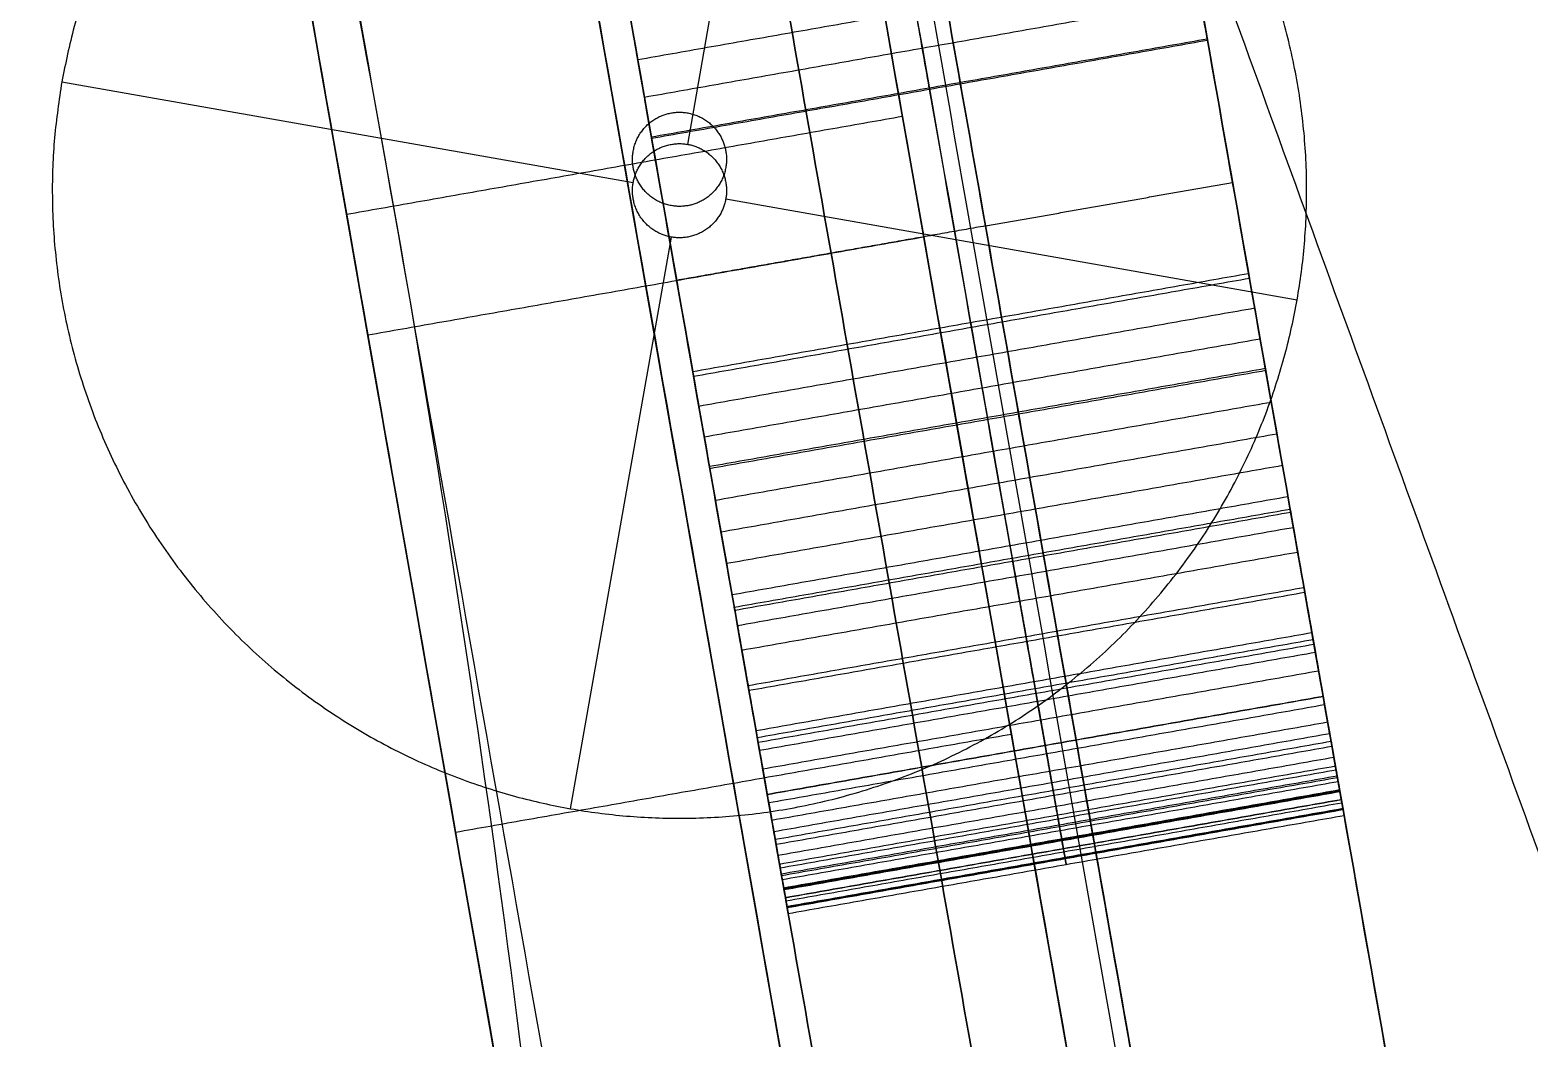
# Model space of a CAD drawing. Header units: millimetres. Extents: x -610 to 610, y -610 to 610.
# Drawn here: x 525.83 to 573.63, y 68.37 to 100.49 of the extents above; entities that cross this region are included whole.
import ezdxf

# ---------------------------------------------------------------- set-up
doc = ezdxf.new("R2010")
doc.units = ezdxf.units.MM
doc.layers.add('base', color=7, linetype='Continuous', true_color=0xffecbc)

msp = doc.modelspace()

# ---------------------------------------------------------------- linework, layer by layer
at = {"layer": 'base'}
for p, q in [((542.103, 220.84, 106.313), (586.256, -29.567, 106.313)), ((527.016, 202.745, 106.313), (565.89, -17.723, 106.313)), ((546.804, 96.848, -13.034), (550.016, 115.066, -13.034)), ((546.804, 96.848, -31.034), (550.016, 115.066, -31.034)), ((526.847, 98.843, -13.034), (545.066, 95.631, -13.034)), ((526.847, 98.843, -31.034), (545.066, 95.631, -31.034)), ((556.034, 95.761, 200.827), (556.034, 95.761, 185.627)), ((556.034, 95.761, 26.998), (556.034, 95.761, 11.798)), ((564.18, 95.636, 11.798), (564.18, 95.636, 125.45)), ((564.18, 95.636, 176.879), (564.18, 95.636, 200.827)), ((548.02, 95.11, -13.034), (566.239, 91.897, -13.034)), ((548.02, 95.11, -31.034), (566.239, 91.897, -31.034)), ((543.07, 75.674, -13.034), (546.283, 93.893, -13.034)), ((543.07, 75.674, -31.034), (546.283, 93.893, -31.034)), ((546.453, 92.511, 26.998), (546.453, 92.511, 125.45)), ((546.453, 92.511, 176.879), (546.453, 92.511, 185.627)), ((554.746, 91.55, 244.966), (554.746, 91.55, 200.827)), ((554.746, 91.55, 41.798), (554.746, 91.55, 0.966)), ((537.019, 88.425, 244.966), (537.019, 88.425, 200.827)), ((537.019, 88.425, 41.798), (537.019, 88.425, 0.966))]:
    msp.add_line(p, q, dxfattribs=at)
at = {"layer": 'base', "extrusion": (0, 0, -1)}
for centre, radius in [((0, 0, 3.534), 610), ((0, 0, 4.534), 610), ((0, 0, -2.476), 607.51), ((0, 0, 10.545), 607.51), ((0, 0, -4.966), 601.5), ((0, 0, 13.034), 601.5)]:
    msp.add_circle(centre, radius, dxfattribs=at)
at = {"layer": 'base'}
for centre, radius in [((0, 0, 249.466), 610), ((0, 0, 250.466), 610), ((0, 0, 243.455), 607.51), ((0, 0, 256.476), 607.51), ((0, 0, 240.966), 601.5), ((0, 0, 258.966), 601.5)]:
    msp.add_circle(centre, radius, dxfattribs=at)
for points, weights, degree, knots in [([(-495.198, -356.201, -4.034), (-851.399, 138.996, -4.034), (-356.201, 495.198, -4.034), (138.996, 851.399, -4.034), (495.198, 356.201, -4.034), (851.399, -138.996, -4.034), (356.201, -495.198, -4.034), (-138.996, -851.399, -4.034), (-495.198, -356.201, -4.034)], [1, 0.707106781187, 1, 0.707106781187, 1, 0.707106781187, 1, 0.707106781187, 1], 2, [0, 0, 0, 958.185759, 958.185759, 1916.371519, 1916.371519, 2874.557278, 2874.557278, 3832.743037, 3832.743037, 3832.743037]), ([(-610, 0, 249.966), (-610, -610, 249.966), (0, -610, 249.966), (610, -610, 249.966), (610, 0, 249.966), (610, 610, 249.966), (0, 610, 249.966), (-610, 610, 249.966), (-610, 0, 249.966)], [1, 0.707106781187, 1, 0.707106781187, 1, 0.707106781187, 1, 0.707106781187, 1], 2, [0, 0, 0, 958.185759, 958.185759, 1916.371519, 1916.371519, 2874.557278, 2874.557278, 3832.743037, 3832.743037, 3832.743037]), ([(32.649, -544.756, 240.966), (-510.363, -577.301, 240.966), (-544.649, -34.396, 240.966), (-578.935, 508.509, 240.966), (-36.142, 544.535, 240.966), (506.65, 580.562, 240.966), (544.417, 37.888, 240.966), (582.184, -504.785, 240.966), (39.634, -544.292, 240.966)], [1, 0.708239625255, 1, 0.708239625255, 1, 0.708239625255, 1, 0.708239625255, 1], 2, [654.018286, 654.018286, 654.018286, 1509.504571, 1509.504571, 2364.990855, 2364.990855, 3220.47714, 3220.47714, 4075.963425, 4075.963425, 4075.963425]), ([(32.649, -544.756, 244.966), (-510.363, -577.301, 244.966), (-544.649, -34.396, 244.966), (-578.935, 508.509, 244.966), (-36.142, 544.535, 244.966), (506.65, 580.562, 244.966), (544.417, 37.888, 244.966), (582.184, -504.785, 244.966), (39.634, -544.292, 244.966)], [1, 0.708239625255, 1, 0.708239625255, 1, 0.708239625255, 1, 0.708239625255, 1], 2, [654.018286, 654.018286, 654.018286, 1509.504571, 1509.504571, 2364.990855, 2364.990855, 3220.47714, 3220.47714, 4075.963425, 4075.963425, 4075.963425]), ([(32.649, -544.756, 242.966), (-510.363, -577.301, 242.966), (-544.649, -34.396, 242.966), (-578.935, 508.509, 242.966), (-36.142, 544.535, 242.966), (506.65, 580.562, 242.966), (544.417, 37.888, 242.966), (582.184, -504.785, 242.966), (39.634, -544.292, 242.966)], [1, 0.708239625255, 1, 0.708239625255, 1, 0.708239625255, 1, 0.708239625255, 1], 2, [654.018286, 654.018286, 654.018286, 1509.504571, 1509.504571, 2364.990855, 2364.990855, 3220.47714, 3220.47714, 4075.963425, 4075.963425, 4075.963425]), ([(526.847, 98.843, -13.034), (530.32, 118.539, -13.034), (550.016, 115.066, -13.034), (569.712, 111.594, -13.034), (566.239, 91.897, -13.034), (562.766, 72.201, -13.034), (543.07, 75.674, -13.034), (523.374, 79.147, -13.034), (526.847, 98.843, -13.034)], [1, 0.707106781187, 1, 0.707106781187, 1, 0.707106781187, 1, 0.707106781187, 1], 2, [0, 0, 0, 31.415927, 31.415927, 62.831853, 62.831853, 94.24778, 94.24778, 125.663706, 125.663706, 125.663706]), ([(526.847, 98.843, -31.034), (530.32, 118.539, -31.034), (550.016, 115.066, -31.034), (569.712, 111.594, -31.034), (566.239, 91.897, -31.034), (562.766, 72.201, -31.034), (543.07, 75.674, -31.034), (523.374, 79.147, -31.034), (526.847, 98.843, -31.034)], [1, 0.707106781187, 1, 0.707106781187, 1, 0.707106781187, 1, 0.707106781187, 1], 2, [0, 0, 0, 31.415927, 31.415927, 62.831853, 62.831853, 94.24778, 94.24778, 125.663706, 125.663706, 125.663706]), ([(526.847, 98.843, -22.034), (530.32, 118.539, -22.034), (550.016, 115.066, -22.034), (569.712, 111.594, -22.034), (566.239, 91.897, -22.034), (562.766, 72.201, -22.034), (543.07, 75.674, -22.034), (523.374, 79.147, -22.034), (526.847, 98.843, -22.034)], [1, 0.707106781187, 1, 0.707106781187, 1, 0.707106781187, 1, 0.707106781187, 1], 2, [0, 0, 0, 31.415927, 31.415927, 62.831853, 62.831853, 94.24778, 94.24778, 125.663706, 125.663706, 125.663706]), ([(546.283, 97.848, -13.034), (544.806, 97.587, -13.034), (545.066, 96.11, -13.034), (545.327, 94.633, -13.034), (546.804, 94.893, -13.034), (548.281, 95.154, -13.034), (548.02, 96.631, -13.034), (547.76, 98.108, -13.034), (546.283, 97.848, -13.034)], [1, 0.707106781187, 1, 0.707106781187, 1, 0.707106781187, 1, 0.707106781187, 1], 2, [3992.964263, 3992.964263, 3992.964263, 3995.320457, 3995.320457, 3997.676652, 3997.676652, 4000.032846, 4000.032846, 4002.389041, 4002.389041, 4002.389041]), ([(546.283, 97.848, 0.966), (544.806, 97.587, 0.966), (545.066, 96.11, 0.966), (545.327, 94.633, 0.966), (546.804, 94.893, 0.966), (548.281, 95.154, 0.966), (548.02, 96.631, 0.966), (547.76, 98.108, 0.966), (546.283, 97.848, 0.966)], [1, 0.707106781187, 1, 0.707106781187, 1, 0.707106781187, 1, 0.707106781187, 1], 2, [3992.964263, 3992.964263, 3992.964263, 3995.320457, 3995.320457, 3997.676652, 3997.676652, 4000.032846, 4000.032846, 4002.389041, 4002.389041, 4002.389041]), ([(546.283, 97.848, -4.034), (544.806, 97.587, -4.034), (545.066, 96.11, -4.034), (545.327, 94.633, -4.034), (546.804, 94.893, -4.034), (548.281, 95.154, -4.034), (548.02, 96.631, -4.034), (547.76, 98.108, -4.034), (546.283, 97.848, -4.034)], [1, 0.707106781187, 1, 0.707106781187, 1, 0.707106781187, 1, 0.707106781187, 1], 2, [3992.964263, 3992.964263, 3992.964263, 3995.320457, 3995.320457, 3997.676652, 3997.676652, 4000.032846, 4000.032846, 4002.389041, 4002.389041, 4002.389041]), ([(545.066, 95.631, -13.034), (544.806, 94.154, -13.034), (546.283, 93.893, -13.034), (547.76, 93.633, -13.034), (548.02, 95.11, -13.034), (548.281, 96.587, -13.034), (546.804, 96.848, -13.034), (545.327, 97.108, -13.034), (545.066, 95.631, -13.034)], [1, 0.707106781187, 1, 0.707106781187, 1, 0.707106781187, 1, 0.707106781187, 1], 2, [125.663706, 125.663706, 125.663706, 128.019901, 128.019901, 130.376095, 130.376095, 132.73229, 132.73229, 135.088484, 135.088484, 135.088484]), ([(545.066, 95.631, -31.034), (544.806, 94.154, -31.034), (546.283, 93.893, -31.034), (547.76, 93.633, -31.034), (548.02, 95.11, -31.034), (548.281, 96.587, -31.034), (546.804, 96.848, -31.034), (545.327, 97.108, -31.034), (545.066, 95.631, -31.034)], [1, 0.707106781187, 1, 0.707106781187, 1, 0.707106781187, 1, 0.707106781187, 1], 2, [125.663706, 125.663706, 125.663706, 128.019901, 128.019901, 130.376095, 130.376095, 132.73229, 132.73229, 135.088484, 135.088484, 135.088484]), ([(545.066, 95.631, -22.034), (544.806, 94.154, -22.034), (546.283, 93.893, -22.034), (547.76, 93.633, -22.034), (548.02, 95.11, -22.034), (548.281, 96.587, -22.034), (546.804, 96.848, -22.034), (545.327, 97.108, -22.034), (545.066, 95.631, -22.034)], [1, 0.707106781187, 1, 0.707106781187, 1, 0.707106781187, 1, 0.707106781187, 1], 2, [125.663706, 125.663706, 125.663706, 128.019901, 128.019901, 130.376095, 130.376095, 132.73229, 132.73229, 135.088484, 135.088484, 135.088484]), ([(564.691, 92.735, 123.544), (564.7, 92.684, 123.529), (564.709, 92.634, 123.514), (564.718, 92.583, 123.5), (564.773, 92.27, 123.412), (564.829, 91.953, 123.34), (564.885, 91.633, 123.284), (564.943, 91.309, 123.226), (565.001, 90.981, 123.185), (565.058, 90.652, 123.159), (565.117, 90.318, 123.132), (565.177, 89.983, 123.122), (565.236, 89.647, 123.128), (565.295, 89.309, 123.134), (565.355, 88.971, 123.155), (565.414, 88.635, 123.192), (565.474, 88.296, 123.228), (565.533, 87.959, 123.28), (565.592, 87.625, 123.345), (565.652, 87.287, 123.411), (565.711, 86.952, 123.491), (565.769, 86.62, 123.584), (565.829, 86.285, 123.678), (565.887, 85.952, 123.786), (565.945, 85.625, 123.905), (566.004, 85.292, 124.027), (566.062, 84.964, 124.162), (566.118, 84.641, 124.308), (566.235, 83.979, 124.608), (566.348, 83.339, 124.959), (566.456, 82.727, 125.354), (566.568, 82.092, 125.764), (566.675, 81.487, 126.222), (566.775, 80.918, 126.721), (566.879, 80.325, 127.243), (566.977, 79.771, 127.81), (567.067, 79.263, 128.416), (567.16, 78.732, 129.048), (567.245, 78.251, 129.723), (567.32, 77.825, 130.432), (567.399, 77.38, 131.173), (567.467, 76.994, 131.951), (567.524, 76.672, 132.754), (567.553, 76.505, 133.171), (567.579, 76.355, 133.595), (567.603, 76.222, 134.025), (567.627, 76.085, 134.466), (567.648, 75.967, 134.912), (567.666, 75.866, 135.363), (567.703, 75.655, 136.305), (567.726, 75.522, 137.264), (567.737, 75.462, 138.227), (567.751, 75.384, 139.47), (567.657, 75.913, 140.593), (567.481, 76.915, 141.31)], [1, 1, 1, 1, 1, 1, 1, 1, 1, 1, 1, 1, 1, 1, 1, 1, 1, 1, 1, 1, 1, 1, 1, 1, 1, 1, 1, 1, 1, 1, 1, 1, 1, 1, 1, 1, 1, 1, 1, 1, 1, 1, 1, 1, 1, 1, 1, 1, 1, 1, 1, 1, 0.915105733995, 0.915105733995, 1], 3, [-2362.55134, -2362.55134, -2362.55134, -2362.55134, -2362.391224, -2362.391224, -2362.391224, -2361.402612, -2361.402612, -2361.402612, -2360.398079, -2360.398079, -2360.398079, -2359.376892, -2359.376892, -2359.376892, -2358.346149, -2358.346149, -2358.346149, -2357.308945, -2357.308945, -2357.308945, -2356.261251, -2356.261251, -2356.261251, -2355.199976, -2355.199976, -2355.199976, -2354.122747, -2354.122747, -2354.122747, -2351.913383, -2351.913383, -2351.913383, -2349.621842, -2349.621842, -2349.621842, -2347.232754, -2347.232754, -2347.232754, -2344.740477, -2344.740477, -2344.740477, -2342.137522, -2342.137522, -2342.137522, -2340.786995, -2340.786995, -2340.786995, -2339.400182, -2339.400182, -2339.400182, -2336.503811, -2336.503811, -2336.503811, -2332.932579, -2332.932579, -2332.932579, -2332.932579]), ([(555.828, 91.172, 123.544), (555.837, 91.122, 123.529), (555.846, 91.071, 123.514), (555.855, 91.02, 123.5), (555.91, 90.707, 123.412), (555.966, 90.39, 123.34), (556.022, 90.071, 123.284), (556.079, 89.746, 123.226), (556.137, 89.418, 123.185), (556.195, 89.089, 123.159), (556.254, 88.755, 123.132), (556.313, 88.42, 123.122), (556.372, 88.085, 123.128), (556.432, 87.746, 123.134), (556.492, 87.408, 123.155), (556.551, 87.072, 123.192), (556.611, 86.733, 123.228), (556.67, 86.396, 123.28), (556.729, 86.062, 123.345), (556.789, 85.724, 123.411), (556.848, 85.389, 123.491), (556.906, 85.058, 123.584), (556.965, 84.722, 123.678), (557.024, 84.39, 123.786), (557.082, 84.062, 123.905), (557.14, 83.729, 124.027), (557.198, 83.401, 124.162), (557.255, 83.078, 124.308), (557.372, 82.416, 124.608), (557.485, 81.776, 124.959), (557.593, 81.164, 125.354), (557.705, 80.529, 125.764), (557.811, 79.924, 126.222), (557.912, 79.355, 126.721), (558.016, 78.762, 127.243), (558.114, 78.208, 127.81), (558.204, 77.7, 128.416), (558.297, 77.169, 129.048), (558.382, 76.688, 129.723), (558.457, 76.262, 130.432), (558.536, 75.817, 131.173), (558.604, 75.431, 131.951), (558.66, 75.109, 132.754), (558.69, 74.942, 133.171), (558.716, 74.792, 133.595), (558.74, 74.659, 134.025), (558.764, 74.522, 134.466), (558.785, 74.404, 134.912), (558.802, 74.303, 135.363), (558.84, 74.092, 136.305), (558.863, 73.959, 137.264), (558.874, 73.899, 138.227), (558.887, 73.821, 139.47), (558.794, 74.35, 140.593), (558.617, 75.352, 141.31)], [1, 1, 1, 1, 1, 1, 1, 1, 1, 1, 1, 1, 1, 1, 1, 1, 1, 1, 1, 1, 1, 1, 1, 1, 1, 1, 1, 1, 1, 1, 1, 1, 1, 1, 1, 1, 1, 1, 1, 1, 1, 1, 1, 1, 1, 1, 1, 1, 1, 1, 1, 1, 0.915105733995, 0.915105733995, 1], 3, [-2362.55134, -2362.55134, -2362.55134, -2362.55134, -2362.391224, -2362.391224, -2362.391224, -2361.402612, -2361.402612, -2361.402612, -2360.398079, -2360.398079, -2360.398079, -2359.376892, -2359.376892, -2359.376892, -2358.346149, -2358.346149, -2358.346149, -2357.308945, -2357.308945, -2357.308945, -2356.261251, -2356.261251, -2356.261251, -2355.199976, -2355.199976, -2355.199976, -2354.122747, -2354.122747, -2354.122747, -2351.913383, -2351.913383, -2351.913383, -2349.621842, -2349.621842, -2349.621842, -2347.232754, -2347.232754, -2347.232754, -2344.740477, -2344.740477, -2344.740477, -2342.137522, -2342.137522, -2342.137522, -2340.786995, -2340.786995, -2340.786995, -2339.400182, -2339.400182, -2339.400182, -2336.503811, -2336.503811, -2336.503811, -2332.932579, -2332.932579, -2332.932579, -2332.932579]), ([(546.965, 89.609, 123.544), (546.974, 89.559, 123.529), (546.983, 89.508, 123.514), (546.991, 89.457, 123.5), (547.047, 89.145, 123.412), (547.103, 88.828, 123.34), (547.159, 88.508, 123.284), (547.216, 88.183, 123.226), (547.274, 87.855, 123.185), (547.332, 87.527, 123.159), (547.391, 87.192, 123.132), (547.45, 86.857, 123.122), (547.509, 86.522, 123.128), (547.569, 86.183, 123.134), (547.628, 85.845, 123.155), (547.688, 85.509, 123.192), (547.747, 85.17, 123.228), (547.807, 84.833, 123.28), (547.866, 84.499, 123.345), (547.925, 84.161, 123.411), (547.984, 83.826, 123.491), (548.043, 83.495, 123.584), (548.102, 83.159, 123.678), (548.161, 82.827, 123.786), (548.218, 82.499, 123.905), (548.277, 82.166, 124.027), (548.335, 81.838, 124.162), (548.392, 81.515, 124.308), (548.509, 80.853, 124.608), (548.622, 80.213, 124.959), (548.729, 79.601, 125.354), (548.841, 78.966, 125.764), (548.948, 78.361, 126.222), (549.048, 77.792, 126.721), (549.153, 77.199, 127.243), (549.251, 76.646, 127.81), (549.34, 76.137, 128.416), (549.434, 75.606, 129.048), (549.519, 75.125, 129.723), (549.594, 74.699, 130.432), (549.672, 74.254, 131.173), (549.74, 73.868, 131.951), (549.797, 73.546, 132.754), (549.826, 73.379, 133.171), (549.853, 73.229, 133.595), (549.876, 73.096, 134.025), (549.9, 72.96, 134.466), (549.921, 72.841, 134.912), (549.939, 72.74, 135.363), (549.976, 72.529, 136.305), (550, 72.396, 137.264), (550.01, 72.336, 138.227), (550.024, 72.258, 139.47), (549.931, 72.787, 140.593), (549.754, 73.79, 141.31)], [1, 1, 1, 1, 1, 1, 1, 1, 1, 1, 1, 1, 1, 1, 1, 1, 1, 1, 1, 1, 1, 1, 1, 1, 1, 1, 1, 1, 1, 1, 1, 1, 1, 1, 1, 1, 1, 1, 1, 1, 1, 1, 1, 1, 1, 1, 1, 1, 1, 1, 1, 1, 0.915105733995, 0.915105733995, 1], 3, [-2362.55134, -2362.55134, -2362.55134, -2362.55134, -2362.391224, -2362.391224, -2362.391224, -2361.402612, -2361.402612, -2361.402612, -2360.398079, -2360.398079, -2360.398079, -2359.376892, -2359.376892, -2359.376892, -2358.346149, -2358.346149, -2358.346149, -2357.308945, -2357.308945, -2357.308945, -2356.261251, -2356.261251, -2356.261251, -2355.199976, -2355.199976, -2355.199976, -2354.122747, -2354.122747, -2354.122747, -2351.913383, -2351.913383, -2351.913383, -2349.621842, -2349.621842, -2349.621842, -2347.232754, -2347.232754, -2347.232754, -2344.740477, -2344.740477, -2344.740477, -2342.137522, -2342.137522, -2342.137522, -2340.786995, -2340.786995, -2340.786995, -2339.400182, -2339.400182, -2339.400182, -2336.503811, -2336.503811, -2336.503811, -2332.932579, -2332.932579, -2332.932579, -2332.932579])]:
    msp.add_rational_spline(points, weights, degree=degree, knots=knots, dxfattribs=at)
for points, degree in [([(600.106, 2.394, 240.966), (530.676, 193.15, 240.966), (461.246, 383.906, 240.966)], 2), ([(600.106, 2.394, 244.966), (530.676, 193.15, 244.966), (461.246, 383.906, 244.966)], 2), ([(600.106, 2.394, 242.966), (530.676, 193.15, 242.966), (461.246, 383.906, 242.966)], 2), ([(519.919, 297.806, 4.966), (555.169, 97.891, 4.966), (590.42, -102.023, 4.966)], 2), ([(519.919, 297.806, 0.966), (555.169, 97.891, 0.966), (590.42, -102.023, 0.966)], 2), ([(519.919, 297.806, 2.966), (555.169, 97.891, 2.966), (590.42, -102.023, 2.966)], 2), ([(571.935, -100.847, 4.966), (537.443, 94.766, 4.966), (502.951, 290.379, 4.966)], 2), ([(571.935, -100.847, 0.966), (537.443, 94.766, 0.966), (502.951, 290.379, 0.966)], 2), ([(571.935, -100.847, 2.966), (537.443, 94.766, 2.966), (502.951, 290.379, 2.966)], 2), ([(586.395, -87.942, 0.966), (553.654, 97.745, 0.966), (520.912, 283.432, 0.966)], 2), ([(577.532, -89.505, 0.966), (544.79, 96.182, 0.966), (512.049, 281.869, 0.966)], 2), ([(568.669, -91.068, 0.966), (535.927, 94.62, 0.966), (503.185, 280.307, 0.966)], 2), ([(523.097, 271.042, 244.966), (557.126, 78.053, 244.966), (591.155, -114.936, 244.966)], 2), ([(514.233, 269.48, 244.966), (548.263, 76.49, 244.966), (582.292, -116.499, 244.966)], 2), ([(505.37, 267.917, 244.966), (539.399, 74.927, 244.966), (573.428, -118.062, 244.966)], 2), ([(543.145, 214.931, 200.827), (564.18, 95.636, 200.827), (585.214, -23.658, 200.827)], 2), ([(585.214, -23.658, 11.798), (564.18, 95.636, 11.798), (543.145, 214.931, 11.798)], 2), ([(577.336, -25.047, 200.827), (556.301, 94.247, 200.827), (535.266, 213.541, 200.827)], 2), ([(535.266, 213.541, 11.798), (556.301, 94.247, 11.798), (577.336, -25.047, 11.798)], 2), ([(535.467, 200.884, 41.798), (548.043, 129.561, 41.798), (560.62, 58.239, 41.798), (573.196, -13.084, 41.798)], 3), ([(573.196, -13.084, 200.827), (560.62, 58.239, 200.827), (548.043, 129.561, 200.827), (535.467, 200.884, 200.827)], 3), ([(526.604, 199.321, 41.798), (539.18, 127.999, 41.798), (551.756, 56.676, 41.798), (564.332, -14.647, 41.798)], 3), ([(564.332, -14.647, 200.827), (551.756, 56.676, 200.827), (539.18, 127.999, 200.827), (526.604, 199.321, 200.827)], 3), ([(574.731, -10.275, 26.998), (556.301, 94.247, 26.998), (537.871, 198.769, 26.998)], 2), ([(537.871, 198.769, 185.627), (556.301, 94.247, 185.627), (574.731, -10.275, 185.627)], 2), ([(517.741, 197.758, 41.798), (530.317, 126.436, 41.798), (542.893, 55.113, 41.798), (555.469, -16.21, 41.798)], 3), ([(555.469, -16.21, 200.827), (542.893, 55.113, 200.827), (530.317, 126.436, 200.827), (517.741, 197.758, 200.827)], 3), ([(569.807, -11.143, 26.998), (551.377, 93.379, 26.998), (532.947, 197.901, 26.998)], 2), ([(532.947, 197.901, 185.627), (551.377, 93.379, 185.627), (569.807, -11.143, 185.627)], 2), ([(564.883, -12.011, 26.998), (546.453, 92.511, 26.998), (528.023, 197.033, 26.998)], 2), ([(528.023, 197.033, 185.627), (546.453, 92.511, 185.627), (564.883, -12.011, 185.627)], 2), ([(560.213, 118.131, 140.228), (561.706, 109.666, 134.666), (563.199, 101.2, 129.105), (564.691, 92.735, 123.544)], 3), ([(551.35, 116.568, 140.228), (552.843, 108.103, 134.666), (554.335, 99.637, 129.105), (555.828, 91.172, 123.544)], 3), ([(542.487, 115.005, 140.228), (543.979, 106.54, 134.666), (545.472, 98.074, 129.105), (546.965, 89.609, 123.544)], 3), ([(545.212, 99.549, 180.556), (554.075, 101.112, 180.556), (562.939, 102.675, 180.556)], 2), ([(545.423, 98.354, 180.163), (554.286, 99.917, 180.163), (563.149, 101.48, 180.163)], 2), ([(545.646, 97.087, 179.607), (554.509, 98.65, 179.607), (563.373, 100.213, 179.607)], 2), ([(545.654, 97.043, 179.585), (554.517, 98.606, 179.585), (563.381, 100.169, 179.585)], 2), ([(567.068, 79.254, 167.097), (565.839, 86.226, 171.26), (564.61, 93.197, 175.422), (563.381, 100.169, 179.585)], 3), ([(526.847, 98.843, -13.034), (526.847, 98.843, -22.034), (526.847, 98.843, -31.034)], 2), ([(558.205, 77.691, 167.097), (556.976, 84.663, 171.26), (555.747, 91.634, 175.422), (554.517, 98.606, 179.585)], 3), ([(535.927, 94.62, 0.966), (544.79, 96.182, 0.966), (553.654, 97.745, 0.966)], 2), ([(546.283, 97.848, 0.966), (546.283, 97.848, -6.034), (546.283, 97.848, -13.034)], 2), ([(555.169, 97.891, 4.966), (555.169, 97.891, 2.966), (555.169, 97.891, 0.966)], 2), ([(549.342, 76.128, 167.097), (548.112, 83.1, 171.26), (546.883, 90.071, 175.422), (545.654, 97.043, 179.585)], 3), ([(546.804, 96.848, -13.034), (546.804, 96.848, -22.034), (546.804, 96.848, -31.034)], 2), ([(548.02, 96.631, 0.966), (548.02, 96.631, -6.034), (548.02, 96.631, -13.034)], 2), ([(545.066, 96.11, 0.966), (545.066, 96.11, -6.034), (545.066, 96.11, -13.034)], 2), ([(545.066, 95.631, -13.034), (545.066, 95.631, -22.034), (545.066, 95.631, -31.034)], 2), ([(556.301, 94.247, 200.827), (560.24, 94.942, 200.827), (564.18, 95.636, 200.827)], 2), ([(556.301, 94.247, 11.798), (560.24, 94.942, 11.798), (564.18, 95.636, 11.798)], 2), ([(537.443, 94.766, 4.966), (537.443, 94.766, 2.966), (537.443, 94.766, 0.966)], 2), ([(546.804, 94.893, 0.966), (546.804, 94.893, -6.034), (546.804, 94.893, -13.034)], 2), ([(548.02, 95.11, -13.034), (548.02, 95.11, -22.034), (548.02, 95.11, -31.034)], 2), ([(556.301, 94.247, 26.998), (551.377, 93.379, 26.998), (546.453, 92.511, 26.998)], 2), ([(556.301, 94.247, 185.627), (551.377, 93.379, 185.627), (546.453, 92.511, 185.627)], 2), ([(536.605, 90.774, 41.798), (545.468, 92.337, 41.798), (554.332, 93.9, 41.798)], 2), ([(536.605, 90.774, 200.827), (545.468, 92.337, 200.827), (554.332, 93.9, 200.827)], 2), ([(546.283, 93.893, -13.034), (546.283, 93.893, -22.034), (546.283, 93.893, -31.034)], 2), ([(546.965, 89.609, 123.544), (555.828, 91.172, 123.544), (564.691, 92.735, 123.544)], 2), ([(546.991, 89.457, 123.5), (555.855, 91.02, 123.5), (564.718, 92.583, 123.5)], 2), ([(566.239, 91.897, -13.034), (566.239, 91.897, -22.034), (566.239, 91.897, -31.034)], 2), ([(547.159, 88.508, 123.284), (556.022, 90.071, 123.284), (564.885, 91.633, 123.284)], 2), ([(547.332, 87.527, 123.159), (556.195, 89.089, 123.159), (565.058, 90.652, 123.159)], 2), ([(547.498, 86.586, 173.341), (556.361, 88.148, 173.341), (565.224, 89.711, 173.341)], 2), ([(547.509, 86.522, 123.128), (556.372, 88.085, 123.128), (565.236, 89.647, 123.128)], 2), ([(547.688, 85.509, 123.192), (556.551, 87.072, 123.192), (565.414, 88.635, 123.192)], 2), ([(547.866, 84.499, 123.345), (556.729, 86.062, 123.345), (565.592, 87.625, 123.345)], 2), ([(548.043, 83.495, 123.584), (556.906, 85.058, 123.584), (565.769, 86.62, 123.584)], 2), ([(548.218, 82.499, 123.905), (557.082, 84.062, 123.905), (565.945, 85.625, 123.905)], 2), ([(548.289, 82.098, 146.181), (557.152, 83.661, 146.181), (566.016, 85.224, 146.181)], 2), ([(548.306, 82.002, 146.212), (557.169, 83.565, 146.212), (566.033, 85.128, 146.212)], 2), ([(567.481, 76.915, 141.31), (566.992, 79.685, 142.934), (566.504, 82.454, 144.558), (566.016, 85.224, 146.181)], 3), ([(548.392, 81.515, 124.308), (557.255, 83.078, 124.308), (566.118, 84.641, 124.308)], 2), ([(548.53, 80.73, 146.646), (557.394, 82.293, 146.646), (566.257, 83.855, 146.646)], 2), ([(558.617, 75.352, 141.31), (558.129, 78.122, 142.934), (557.641, 80.891, 144.558), (557.152, 83.661, 146.181)], 3), ([(548.729, 79.601, 125.354), (557.593, 81.164, 125.354), (566.456, 82.727, 125.354)], 2), ([(548.756, 79.448, 147.148), (557.62, 81.011, 147.148), (566.483, 82.574, 147.148)], 2), ([(549.754, 73.79, 141.31), (549.266, 76.559, 142.934), (548.777, 79.328, 144.558), (548.289, 82.098, 146.181)], 3), ([(548.983, 78.165, 147.768), (557.846, 79.727, 147.768), (566.709, 81.29, 147.768)], 2), ([(549.022, 77.944, 143.746), (557.885, 79.507, 143.746), (566.748, 81.069, 143.746)], 2), ([(549.048, 77.792, 126.721), (557.912, 79.355, 126.721), (566.775, 80.918, 126.721)], 2), ([(549.093, 77.538, 148.138), (557.957, 79.1, 148.138), (566.82, 80.663, 148.138)], 2), ([(549.198, 76.945, 148.539), (558.061, 78.507, 148.539), (566.924, 80.07, 148.539)], 2), ([(549.34, 76.137, 128.416), (558.204, 77.7, 128.416), (567.067, 79.263, 128.416)], 2), ([(549.342, 76.128, 167.097), (558.205, 77.691, 167.097), (567.068, 79.254, 167.097)], 2), ([(549.388, 75.868, 149.435), (558.251, 77.431, 149.435), (567.114, 78.994, 149.435)], 2), ([(549.486, 75.312, 166.285), (558.349, 76.875, 166.285), (567.212, 78.438, 166.285)], 2), ([(539.399, 74.927, 244.966), (548.263, 76.49, 244.966), (557.126, 78.053, 244.966)], 2), ([(549.55, 74.948, 150.435), (558.413, 76.51, 150.435), (567.277, 78.073, 150.435)], 2), ([(549.594, 74.699, 130.432), (558.457, 76.262, 130.432), (567.32, 77.825, 130.432)], 2), ([(549.622, 74.541, 165.303), (558.485, 76.104, 165.303), (567.348, 77.667, 165.303)], 2), ([(549.683, 74.191, 151.514), (558.547, 75.754, 151.514), (567.41, 77.317, 151.514)], 2), ([(549.732, 73.912, 164.261), (558.596, 75.475, 164.261), (567.459, 77.038, 164.261)], 2), ([(549.754, 73.79, 141.31), (558.617, 75.352, 141.31), (567.481, 76.915, 141.31)], 2), ([(549.788, 73.598, 152.64), (558.651, 75.161, 152.64), (567.514, 76.724, 152.64)], 2), ([(549.797, 73.546, 132.754), (558.66, 75.109, 132.754), (567.524, 76.672, 132.754)], 2), ([(549.82, 73.418, 163.185), (558.683, 74.981, 163.185), (567.546, 76.544, 163.185)], 2), ([(549.866, 73.156, 153.785), (558.729, 74.719, 153.785), (567.592, 76.282, 153.785)], 2), ([(549.871, 73.125, 162.351), (558.735, 74.688, 162.351), (567.598, 76.25, 162.351)], 2), ([(549.876, 73.096, 134.025), (558.74, 74.659, 134.025), (567.603, 76.222, 134.025)], 2), ([(543.07, 75.674, -13.034), (543.07, 75.674, -22.034), (543.07, 75.674, -31.034)], 2), ([(549.92, 72.847, 154.928), (558.784, 74.41, 154.928), (567.647, 75.973, 154.928)], 2), ([(549.922, 72.838, 161.253), (558.785, 74.401, 161.253), (567.648, 75.964, 161.253)], 2), ([(549.939, 72.74, 135.363), (558.802, 74.303, 135.363), (567.666, 75.866, 135.363)], 2), ([(549.97, 72.563, 156.939), (558.834, 74.126, 156.939), (567.697, 75.688, 156.939)], 2), ([(549.973, 72.549, 159.074), (558.836, 74.111, 159.074), (567.7, 75.674, 159.074)], 2), ([(549.976, 72.534, 157.474), (558.839, 74.097, 157.474), (567.702, 75.66, 157.474)], 2), ([(549.978, 72.522, 158.005), (558.841, 74.085, 158.005), (567.704, 75.648, 158.005)], 2), ([(550.01, 72.336, 138.227), (558.874, 73.899, 138.227), (567.737, 75.462, 138.227)], 2)]:
    msp.add_open_spline(points, degree=degree, dxfattribs=at)
for points, knots in [([(563.381, 100.169, 179.585), (563.378, 100.183, 179.592), (563.375, 100.198, 179.6), (563.373, 100.213, 179.607), (563.3, 100.625, 179.816), (563.225, 101.048, 180), (563.149, 101.48, 180.163), (563.08, 101.872, 180.312), (563.01, 102.271, 180.442), (562.939, 102.675, 180.556), (562.867, 103.078, 180.669), (562.796, 103.486, 180.765), (562.723, 103.896, 180.846), (562.651, 104.307, 180.927), (562.578, 104.721, 180.992), (562.505, 105.136, 181.041), (562.431, 105.551, 181.091), (562.358, 105.969, 181.125), (562.284, 106.386, 181.144), (562.211, 106.804, 181.162), (562.137, 107.222, 181.165), (562.063, 107.639, 181.153), (561.99, 108.056, 181.14), (561.916, 108.472, 181.112), (561.843, 108.887, 181.067), (561.772, 109.293, 181.022), (561.7, 109.697, 180.962), (561.63, 110.098, 180.884), (561.593, 110.305, 180.843), (561.557, 110.512, 180.798), (561.52, 110.717, 180.748), (561.445, 111.146, 180.643), (561.37, 111.569, 180.515), (561.297, 111.983, 180.361), (561.22, 112.42, 180.198), (561.145, 112.847, 180.005), (561.073, 113.257, 179.78), (560.997, 113.688, 179.545), (560.924, 114.1, 179.275), (560.856, 114.488, 178.972), (560.82, 114.689, 178.815), (560.786, 114.882, 178.65), (560.753, 115.069, 178.477), (560.72, 115.259, 178.301), (560.687, 115.442, 178.117), (560.657, 115.617, 177.925), (560.625, 115.794, 177.73), (560.595, 115.963, 177.527), (560.567, 116.124, 177.318), (560.538, 116.287, 177.106), (560.511, 116.442, 176.887), (560.485, 116.588, 176.662), (560.433, 116.887, 176.201), (560.386, 117.149, 175.716), (560.346, 117.378, 175.215), (560.304, 117.617, 174.693), (560.268, 117.82, 174.153), (560.238, 117.993, 173.604), (560.205, 118.176, 173.022), (560.179, 118.326, 172.428), (560.157, 118.448, 171.829), (560.134, 118.581, 171.181), (560.116, 118.683, 170.527), (560.102, 118.761, 169.87)], [-2271.765367, -2271.765367, -2271.765367, -2271.765367, -2271.714771, -2271.714771, -2271.714771, -2270.313166, -2270.313166, -2270.313166, -2269.03723, -2269.03723, -2269.03723, -2267.76293, -2267.76293, -2267.76293, -2266.488673, -2266.488673, -2266.488673, -2265.214826, -2265.214826, -2265.214826, -2263.942367, -2263.942367, -2263.942367, -2262.67186, -2262.67186, -2262.67186, -2261.428766, -2261.428766, -2261.428766, -2260.784997, -2260.784997, -2260.784997, -2259.442067, -2259.442067, -2259.442067, -2258.022946, -2258.022946, -2258.022946, -2256.532305, -2256.532305, -2256.532305, -2255.762403, -2255.762403, -2255.762403, -2254.978559, -2254.978559, -2254.978559, -2254.182331, -2254.182331, -2254.182331, -2253.374208, -2253.374208, -2253.374208, -2251.718104, -2251.718104, -2251.718104, -2249.989794, -2249.989794, -2249.989794, -2248.154137, -2248.154137, -2248.154137, -2246.169528, -2246.169528, -2246.169528, -2246.169528]), ([(554.517, 98.606, 179.585), (554.515, 98.621, 179.592), (554.512, 98.635, 179.6), (554.509, 98.65, 179.607), (554.437, 99.062, 179.816), (554.362, 99.485, 180), (554.286, 99.917, 180.163), (554.217, 100.309, 180.312), (554.146, 100.708, 180.442), (554.075, 101.112, 180.556), (554.004, 101.515, 180.669), (553.932, 101.923, 180.765), (553.86, 102.334, 180.846), (553.788, 102.744, 180.927), (553.715, 103.158, 180.992), (553.641, 103.573, 181.041), (553.568, 103.989, 181.091), (553.495, 104.406, 181.125), (553.421, 104.823, 181.144), (553.347, 105.241, 181.162), (553.274, 105.659, 181.165), (553.2, 106.076, 181.153), (553.126, 106.493, 181.14), (553.053, 106.91, 181.112), (552.98, 107.324, 181.067), (552.908, 107.73, 181.022), (552.837, 108.134, 180.962), (552.766, 108.535, 180.884), (552.73, 108.742, 180.843), (552.693, 108.949, 180.798), (552.657, 109.155, 180.748), (552.582, 109.583, 180.643), (552.507, 110.006, 180.515), (552.434, 110.42, 180.361), (552.357, 110.857, 180.198), (552.282, 111.284, 180.005), (552.209, 111.694, 179.78), (552.133, 112.125, 179.545), (552.061, 112.538, 179.275), (551.992, 112.925, 178.972), (551.957, 113.126, 178.815), (551.923, 113.32, 178.65), (551.89, 113.506, 178.477), (551.856, 113.696, 178.301), (551.824, 113.879, 178.117), (551.793, 114.054, 177.925), (551.762, 114.231, 177.73), (551.732, 114.4, 177.527), (551.704, 114.561, 177.318), (551.675, 114.724, 177.106), (551.648, 114.879, 176.887), (551.622, 115.025, 176.662), (551.569, 115.324, 176.201), (551.523, 115.586, 175.716), (551.483, 115.815, 175.215), (551.441, 116.055, 174.693), (551.405, 116.257, 174.153), (551.374, 116.43, 173.604), (551.342, 116.613, 173.022), (551.316, 116.763, 172.428), (551.294, 116.886, 171.829), (551.271, 117.018, 171.181), (551.253, 117.12, 170.527), (551.239, 117.198, 169.87)], [-2271.765367, -2271.765367, -2271.765367, -2271.765367, -2271.714771, -2271.714771, -2271.714771, -2270.313166, -2270.313166, -2270.313166, -2269.03723, -2269.03723, -2269.03723, -2267.76293, -2267.76293, -2267.76293, -2266.488673, -2266.488673, -2266.488673, -2265.214826, -2265.214826, -2265.214826, -2263.942367, -2263.942367, -2263.942367, -2262.67186, -2262.67186, -2262.67186, -2261.428766, -2261.428766, -2261.428766, -2260.784997, -2260.784997, -2260.784997, -2259.442067, -2259.442067, -2259.442067, -2258.022946, -2258.022946, -2258.022946, -2256.532305, -2256.532305, -2256.532305, -2255.762403, -2255.762403, -2255.762403, -2254.978559, -2254.978559, -2254.978559, -2254.182331, -2254.182331, -2254.182331, -2253.374208, -2253.374208, -2253.374208, -2251.718104, -2251.718104, -2251.718104, -2249.989794, -2249.989794, -2249.989794, -2248.154137, -2248.154137, -2248.154137, -2246.169528, -2246.169528, -2246.169528, -2246.169528]), ([(545.654, 97.043, 179.585), (545.651, 97.058, 179.592), (545.649, 97.073, 179.6), (545.646, 97.087, 179.607), (545.573, 97.499, 179.816), (545.499, 97.923, 180), (545.423, 98.354, 180.163), (545.354, 98.746, 180.312), (545.283, 99.145, 180.442), (545.212, 99.549, 180.556), (545.141, 99.952, 180.669), (545.069, 100.36, 180.765), (544.997, 100.771, 180.846), (544.924, 101.181, 180.927), (544.851, 101.595, 180.992), (544.778, 102.01, 181.041), (544.705, 102.426, 181.091), (544.631, 102.843, 181.125), (544.558, 103.261, 181.144), (544.484, 103.678, 181.162), (544.41, 104.096, 181.165), (544.337, 104.513, 181.153), (544.263, 104.93, 181.14), (544.19, 105.347, 181.112), (544.117, 105.761, 181.067), (544.045, 106.167, 181.022), (543.974, 106.571, 180.962), (543.903, 106.972, 180.884), (543.867, 107.18, 180.843), (543.83, 107.386, 180.798), (543.794, 107.592, 180.748), (543.718, 108.02, 180.643), (543.644, 108.444, 180.515), (543.571, 108.857, 180.361), (543.494, 109.295, 180.198), (543.418, 109.721, 180.005), (543.346, 110.131, 179.78), (543.27, 110.562, 179.545), (543.197, 110.975, 179.275), (543.129, 111.363, 178.972), (543.094, 111.563, 178.815), (543.06, 111.757, 178.65), (543.027, 111.943, 178.477), (542.993, 112.133, 178.301), (542.961, 112.316, 178.117), (542.93, 112.491, 177.925), (542.899, 112.668, 177.73), (542.869, 112.837, 177.527), (542.841, 112.998, 177.318), (542.812, 113.162, 177.106), (542.785, 113.316, 176.887), (542.759, 113.462, 176.662), (542.706, 113.761, 176.201), (542.66, 114.024, 175.716), (542.619, 114.253, 175.215), (542.577, 114.492, 174.693), (542.541, 114.695, 174.153), (542.511, 114.867, 173.604), (542.479, 115.051, 173.022), (542.452, 115.2, 172.428), (542.431, 115.323, 171.829), (542.407, 115.456, 171.181), (542.389, 115.557, 170.527), (542.376, 115.635, 169.87)], [-2271.765367, -2271.765367, -2271.765367, -2271.765367, -2271.714771, -2271.714771, -2271.714771, -2270.313166, -2270.313166, -2270.313166, -2269.03723, -2269.03723, -2269.03723, -2267.76293, -2267.76293, -2267.76293, -2266.488673, -2266.488673, -2266.488673, -2265.214826, -2265.214826, -2265.214826, -2263.942367, -2263.942367, -2263.942367, -2262.67186, -2262.67186, -2262.67186, -2261.428766, -2261.428766, -2261.428766, -2260.784997, -2260.784997, -2260.784997, -2259.442067, -2259.442067, -2259.442067, -2258.022946, -2258.022946, -2258.022946, -2256.532305, -2256.532305, -2256.532305, -2255.762403, -2255.762403, -2255.762403, -2254.978559, -2254.978559, -2254.978559, -2254.182331, -2254.182331, -2254.182331, -2253.374208, -2253.374208, -2253.374208, -2251.718104, -2251.718104, -2251.718104, -2249.989794, -2249.989794, -2249.989794, -2248.154137, -2248.154137, -2248.154137, -2246.169528, -2246.169528, -2246.169528, -2246.169528]), ([(566.016, 85.224, 146.181), (566.021, 85.192, 146.192), (566.027, 85.16, 146.202), (566.033, 85.128, 146.212), (566.108, 84.702, 146.352), (566.183, 84.277, 146.495), (566.257, 83.855, 146.646), (566.333, 83.424, 146.802), (566.409, 82.995, 146.967), (566.483, 82.574, 147.148), (566.56, 82.137, 147.335), (566.636, 81.707, 147.539), (566.709, 81.29, 147.768), (566.747, 81.078, 147.885), (566.784, 80.868, 148.008), (566.82, 80.663, 148.138), (566.855, 80.461, 148.265), (566.89, 80.264, 148.399), (566.924, 80.07, 148.539), (566.991, 79.693, 148.814), (567.054, 79.332, 149.112), (567.114, 78.994, 149.435), (567.172, 78.665, 149.747), (567.226, 78.357, 150.081), (567.277, 78.073, 150.435), (567.325, 77.798, 150.777), (567.37, 77.546, 151.138), (567.41, 77.317, 151.514), (567.449, 77.097, 151.876), (567.484, 76.899, 152.253), (567.514, 76.724, 152.64), (567.544, 76.555, 153.012), (567.57, 76.408, 153.395), (567.592, 76.282, 153.785), (567.614, 76.16, 154.16), (567.632, 76.057, 154.542), (567.647, 75.973, 154.928), (567.672, 75.828, 155.59), (567.689, 75.736, 156.263), (567.697, 75.688, 156.939), (567.699, 75.676, 157.117), (567.701, 75.666, 157.295), (567.702, 75.66, 157.474), (567.703, 75.653, 157.651), (567.704, 75.649, 157.828), (567.704, 75.648, 158.005), (567.705, 75.645, 158.362), (567.703, 75.654, 158.718), (567.7, 75.674, 159.074), (567.692, 75.717, 159.806), (567.676, 75.81, 160.536), (567.648, 75.964, 161.253), (567.634, 76.043, 161.623), (567.618, 76.138, 161.99), (567.598, 76.25, 162.351), (567.583, 76.338, 162.632), (567.565, 76.436, 162.911), (567.546, 76.544, 163.185), (567.521, 76.689, 163.552), (567.491, 76.854, 163.912), (567.459, 77.038, 164.261), (567.426, 77.227, 164.621), (567.389, 77.437, 164.969), (567.348, 77.667, 165.303), (567.306, 77.903, 165.646), (567.261, 78.161, 165.974), (567.212, 78.438, 166.285), (567.167, 78.694, 166.571), (567.119, 78.967, 166.843), (567.068, 79.254, 167.097)], [-2323.190945, -2323.190945, -2323.190945, -2323.190945, -2323.088899, -2323.088899, -2323.088899, -2321.725779, -2321.725779, -2321.725779, -2320.33073, -2320.33073, -2320.33073, -2318.887038, -2318.887038, -2318.887038, -2318.150728, -2318.150728, -2318.150728, -2317.426671, -2317.426671, -2317.426671, -2316.012668, -2316.012668, -2316.012668, -2314.642625, -2314.642625, -2314.642625, -2313.31762, -2313.31762, -2313.31762, -2312.039649, -2312.039649, -2312.039649, -2310.809444, -2310.809444, -2310.809444, -2309.623081, -2309.623081, -2309.623081, -2307.589505, -2307.589505, -2307.589505, -2307.054233, -2307.054233, -2307.054233, -2306.5224, -2306.5224, -2306.5224, -2305.453222, -2305.453222, -2305.453222, -2303.252371, -2303.252371, -2303.252371, -2302.116116, -2302.116116, -2302.116116, -2301.230554, -2301.230554, -2301.230554, -2300.041962, -2300.041962, -2300.041962, -2298.819823, -2298.819823, -2298.819823, -2297.563057, -2297.563057, -2297.563057, -2296.401859, -2296.401859, -2296.401859, -2296.401859]), ([(557.152, 83.661, 146.181), (557.158, 83.629, 146.192), (557.164, 83.597, 146.202), (557.169, 83.565, 146.212), (557.244, 83.139, 146.352), (557.319, 82.714, 146.495), (557.394, 82.293, 146.646), (557.47, 81.861, 146.802), (557.545, 81.433, 146.967), (557.62, 81.011, 147.148), (557.697, 80.574, 147.335), (557.772, 80.144, 147.539), (557.846, 79.727, 147.768), (557.883, 79.515, 147.885), (557.92, 79.306, 148.008), (557.957, 79.1, 148.138), (557.992, 78.899, 148.265), (558.027, 78.701, 148.399), (558.061, 78.507, 148.539), (558.128, 78.13, 148.814), (558.191, 77.769, 149.112), (558.251, 77.431, 149.435), (558.309, 77.102, 149.747), (558.363, 76.795, 150.081), (558.413, 76.51, 150.435), (558.462, 76.235, 150.777), (558.506, 75.983, 151.138), (558.547, 75.754, 151.514), (558.585, 75.534, 151.876), (558.62, 75.336, 152.253), (558.651, 75.161, 152.64), (558.681, 74.992, 153.012), (558.707, 74.845, 153.395), (558.729, 74.719, 153.785), (558.751, 74.597, 154.16), (558.769, 74.495, 154.542), (558.784, 74.41, 154.928), (558.809, 74.265, 155.59), (558.825, 74.173, 156.263), (558.834, 74.126, 156.939), (558.836, 74.113, 157.117), (558.838, 74.103, 157.295), (558.839, 74.097, 157.474), (558.84, 74.09, 157.651), (558.841, 74.086, 157.828), (558.841, 74.085, 158.005), (558.841, 74.082, 158.362), (558.84, 74.091, 158.718), (558.836, 74.111, 159.074), (558.829, 74.154, 159.806), (558.812, 74.248, 160.536), (558.785, 74.401, 161.253), (558.771, 74.48, 161.623), (558.754, 74.575, 161.99), (558.735, 74.688, 162.351), (558.719, 74.775, 162.632), (558.702, 74.873, 162.911), (558.683, 74.981, 163.185), (558.657, 75.127, 163.552), (558.628, 75.291, 163.912), (558.596, 75.475, 164.261), (558.562, 75.665, 164.621), (558.525, 75.874, 164.969), (558.485, 76.104, 165.303), (558.443, 76.341, 165.646), (558.398, 76.598, 165.974), (558.349, 76.875, 166.285), (558.304, 77.131, 166.571), (558.256, 77.404, 166.843), (558.205, 77.691, 167.097)], [-2323.190945, -2323.190945, -2323.190945, -2323.190945, -2323.088899, -2323.088899, -2323.088899, -2321.725779, -2321.725779, -2321.725779, -2320.33073, -2320.33073, -2320.33073, -2318.887038, -2318.887038, -2318.887038, -2318.150728, -2318.150728, -2318.150728, -2317.426671, -2317.426671, -2317.426671, -2316.012668, -2316.012668, -2316.012668, -2314.642625, -2314.642625, -2314.642625, -2313.31762, -2313.31762, -2313.31762, -2312.039649, -2312.039649, -2312.039649, -2310.809444, -2310.809444, -2310.809444, -2309.623081, -2309.623081, -2309.623081, -2307.589505, -2307.589505, -2307.589505, -2307.054233, -2307.054233, -2307.054233, -2306.5224, -2306.5224, -2306.5224, -2305.453222, -2305.453222, -2305.453222, -2303.252371, -2303.252371, -2303.252371, -2302.116116, -2302.116116, -2302.116116, -2301.230554, -2301.230554, -2301.230554, -2300.041962, -2300.041962, -2300.041962, -2298.819823, -2298.819823, -2298.819823, -2297.563057, -2297.563057, -2297.563057, -2296.401859, -2296.401859, -2296.401859, -2296.401859]), ([(548.289, 82.098, 146.181), (548.295, 82.066, 146.192), (548.3, 82.034, 146.202), (548.306, 82.002, 146.212), (548.381, 81.576, 146.352), (548.456, 81.151, 146.495), (548.53, 80.73, 146.646), (548.607, 80.298, 146.802), (548.682, 79.87, 146.967), (548.756, 79.448, 147.148), (548.833, 79.011, 147.335), (548.909, 78.581, 147.539), (548.983, 78.165, 147.768), (549.02, 77.952, 147.885), (549.057, 77.743, 148.008), (549.093, 77.538, 148.138), (549.129, 77.336, 148.265), (549.164, 77.138, 148.399), (549.198, 76.945, 148.539), (549.264, 76.567, 148.814), (549.328, 76.207, 149.112), (549.388, 75.868, 149.435), (549.446, 75.54, 149.747), (549.5, 75.232, 150.081), (549.55, 74.948, 150.435), (549.598, 74.673, 150.777), (549.643, 74.42, 151.138), (549.683, 74.191, 151.514), (549.722, 73.971, 151.876), (549.757, 73.773, 152.253), (549.788, 73.598, 152.64), (549.818, 73.43, 153.012), (549.844, 73.282, 153.395), (549.866, 73.156, 153.785), (549.887, 73.034, 154.16), (549.905, 72.932, 154.542), (549.92, 72.847, 154.928), (549.946, 72.702, 155.59), (549.962, 72.61, 156.263), (549.97, 72.563, 156.939), (549.973, 72.55, 157.117), (549.974, 72.541, 157.295), (549.976, 72.534, 157.474), (549.977, 72.527, 157.651), (549.977, 72.523, 157.828), (549.978, 72.522, 158.005), (549.978, 72.519, 158.362), (549.977, 72.528, 158.718), (549.973, 72.549, 159.074), (549.965, 72.591, 159.806), (549.949, 72.685, 160.536), (549.922, 72.838, 161.253), (549.908, 72.917, 161.623), (549.891, 73.013, 161.99), (549.871, 73.125, 162.351), (549.856, 73.212, 162.632), (549.839, 73.31, 162.911), (549.82, 73.418, 163.185), (549.794, 73.564, 163.552), (549.765, 73.728, 163.912), (549.732, 73.912, 164.261), (549.699, 74.102, 164.621), (549.662, 74.312, 164.969), (549.622, 74.541, 165.303), (549.58, 74.778, 165.646), (549.534, 75.035, 165.974), (549.486, 75.312, 166.285), (549.441, 75.568, 166.571), (549.392, 75.841, 166.843), (549.342, 76.128, 167.097)], [-2323.190945, -2323.190945, -2323.190945, -2323.190945, -2323.088899, -2323.088899, -2323.088899, -2321.725779, -2321.725779, -2321.725779, -2320.33073, -2320.33073, -2320.33073, -2318.887038, -2318.887038, -2318.887038, -2318.150728, -2318.150728, -2318.150728, -2317.426671, -2317.426671, -2317.426671, -2316.012668, -2316.012668, -2316.012668, -2314.642625, -2314.642625, -2314.642625, -2313.31762, -2313.31762, -2313.31762, -2312.039649, -2312.039649, -2312.039649, -2310.809444, -2310.809444, -2310.809444, -2309.623081, -2309.623081, -2309.623081, -2307.589505, -2307.589505, -2307.589505, -2307.054233, -2307.054233, -2307.054233, -2306.5224, -2306.5224, -2306.5224, -2305.453222, -2305.453222, -2305.453222, -2303.252371, -2303.252371, -2303.252371, -2302.116116, -2302.116116, -2302.116116, -2301.230554, -2301.230554, -2301.230554, -2300.041962, -2300.041962, -2300.041962, -2298.819823, -2298.819823, -2298.819823, -2297.563057, -2297.563057, -2297.563057, -2296.401859, -2296.401859, -2296.401859, -2296.401859])]:
    msp.add_open_spline(points, degree=3, knots=knots, dxfattribs=at)

doc.saveas('drawing.dxf')
